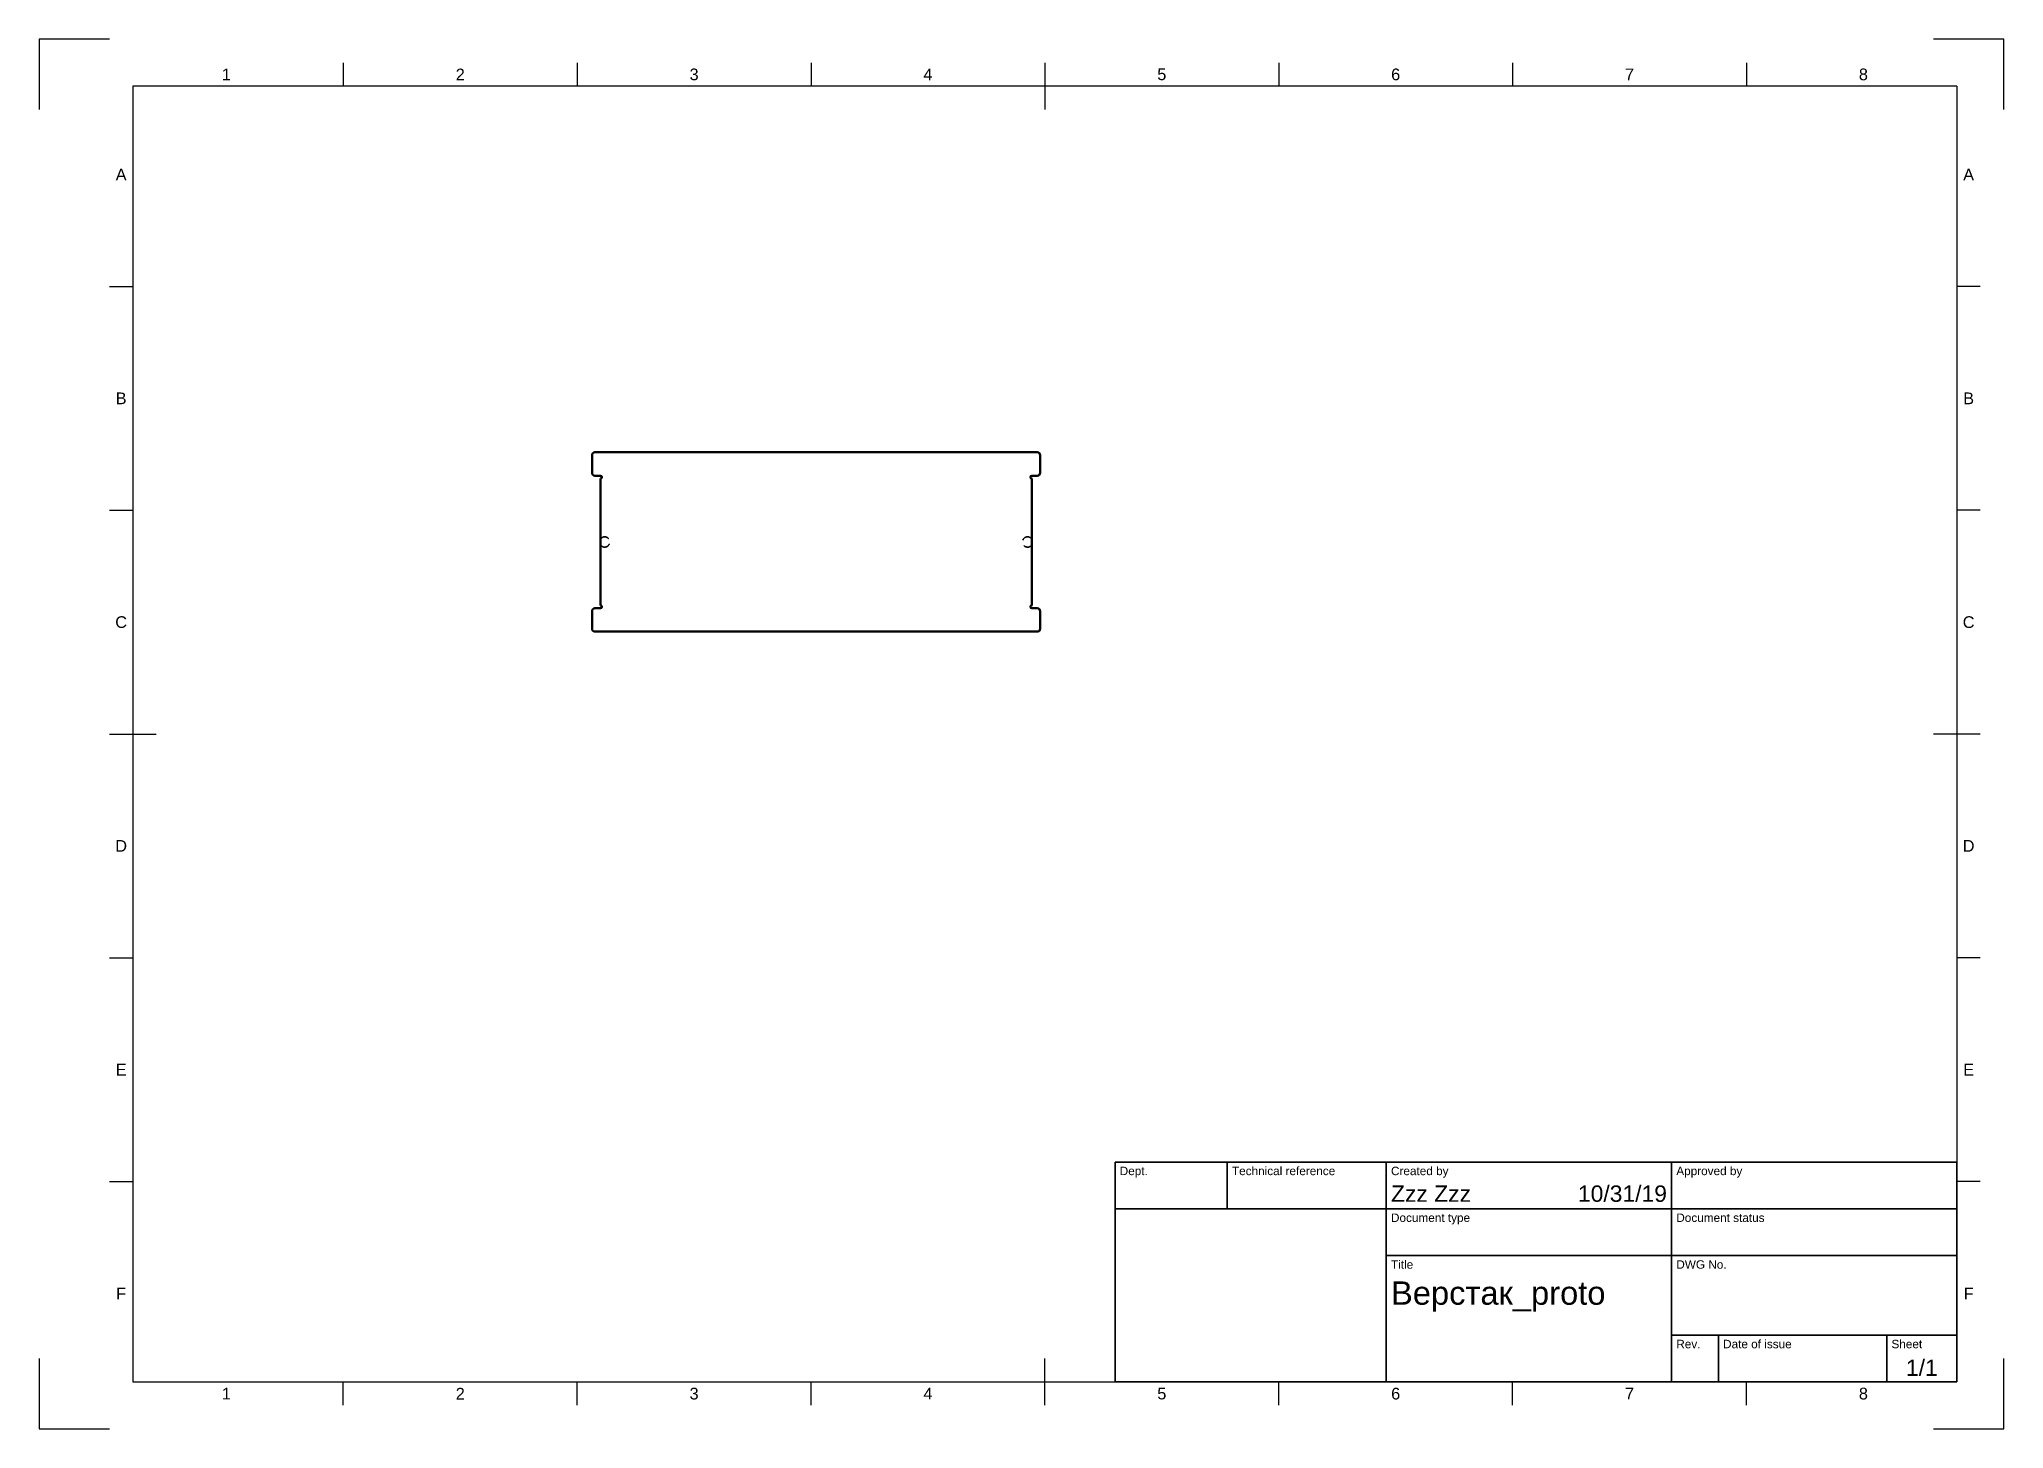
# Model space of a CAD drawing. Header units: millimetres. Extents: x 0 to 420, y 0 to 297.
import ezdxf
from ezdxf.enums import TextEntityAlignment as Align

# ---------------------------------------------------------------- set-up
doc = ezdxf.new("R2010")
doc.units = ezdxf.units.MM
doc.header["$LTSCALE"] = 0.75
doc.linetypes.add('HIDDEN2', pattern=[4.7625, 3.175, -1.5875])
for name, color, linetype, lineweight in [('Border', 7, 'Continuous', 25), ('Hidden', 7, 'HIDDEN2', 35), ('TitleBlock', 7, 'Continuous', 35), ('Visible', 7, 'Continuous', 50)]:
    doc.layers.add(name, color=color, linetype=linetype, lineweight=lineweight)
doc.styles.add('FusionTitle', font='Arial Unicode.ttf')

# ---------------------------------------------------------------- blocks, each defined once
blk = doc.blocks.new('ISO_A3_SHEET')
at = {"layer": 'Border'}
for p, q in [((15, 297), (0, 297)), ((0, 297), (0, 282)), ((420, 297), (405, 297)), ((420, 282), (420, 297)), ((65, 292), (65, 287)), ((115, 292), (115, 287)), ((165, 292), (165, 287)), ((215, 292), (215, 282)), ((265, 292), (265, 287)), ((315, 292), (315, 287)), ((365, 292), (365, 287)), ((410, 287), (20, 287)), ((20, 287), (20, 10)), ((410, 287), (410, 10)), ((15, 244.16666), (20, 244.16666)), ((415, 244.16666), (410, 244.16666)), ((15, 196.33333), (20, 196.33333)), ((415, 196.33333), (410, 196.33333)), ((15, 148.5), (25, 148.5)), ((415, 148.5), (405, 148.5)), ((15, 100.66667), (20, 100.66667)), ((415, 100.66667), (410, 100.66667)), ((15, 52.83334), (20, 52.83334)), ((415, 52.83334), (410, 52.83334)), ((0, 15), (0, 0)), ((215, 5), (215, 15)), ((420, 0), (420, 15)), ((20, 10), (410, 10)), ((65, 5), (65, 10)), ((115, 5), (115, 10)), ((165, 5), (165, 10)), ((265, 5), (265, 10)), ((315, 5), (315, 10)), ((365, 5), (365, 10)), ((0, 0), (15, 0)), ((405, 0), (420, 0))]:
    blk.add_line(p, q, dxfattribs=at)
at = {"layer": 'Border', "style": 'FusionTitle'}
for s, p in [('1', (40, 289.5)), ('2', (90, 289.5)), ('3', (140, 289.5)), ('4', (190, 289.5)), ('5', (240, 289.5)), ('6', (290, 289.5)), ('7', (340, 289.5)), ('8', (390, 289.5)), ('A', (17.5, 268.08333)), ('A', (412.5, 268.08333)), ('B', (17.5, 220.25)), ('B', (412.5, 220.25)), ('C', (17.5, 172.41667)), ('C', (412.5, 172.41667)), ('D', (17.5, 124.58334)), ('D', (412.5, 124.58334)), ('E', (17.5, 76.75001)), ('E', (412.5, 76.75001)), ('F', (17.5, 28.91668)), ('F', (412.5, 28.91668)), ('1', (40, 7.5)), ('2', (90, 7.5)), ('3', (140, 7.5)), ('4', (190, 7.5)), ('5', (240, 7.5)), ('6', (290, 7.5)), ('7', (340, 7.5)), ('8', (390, 7.5))]:
    blk.add_text(s, height=2.5, dxfattribs=at).set_placement(p, align=Align.MIDDLE)
blk = doc.blocks.new('ISO_TITLEBLOCK')
at = {"layer": 'TitleBlock'}
for p, q in [((0, 47), (-180, 47)), ((-180, 47), (-180, 0)), ((-156, 37), (-156, 47)), ((-122, 0), (-122, 47)), ((-61, 0), (-61, 47)), ((0, 0), (0, 47)), ((-180, 37), (0, 37)), ((-122, 27), (0, 27)), ((-61, 10), (0, 10)), ((-51, 0), (-51, 10)), ((-15, 0), (-15, 10)), ((-180, 0), (0, 0))]:
    blk.add_line(p, q, dxfattribs=at)
at = {"layer": 'TitleBlock', "style": 'FusionTitle'}
for s, p in [('Dept.', (-179, 46)), ('Technical reference', (-155, 46)), ('Created by', (-121, 46)), ('Approved by', (-60, 46)), ('Document type', (-121, 36)), ('Document status', (-60, 36)), ('Title', (-121, 26)), ('DWG No.', (-60, 26)), ('Rev.', (-60, 9)), ('Date of issue', (-50, 9)), ('Sheet', (-14, 9))]:
    blk.add_text(s, height=1.8, dxfattribs=at).set_placement(p, align=Align.TOP_LEFT)
for tag, p, height in [('DEPT', (-179, 38.5), 3.5), ('TECHNICAL_REFERENCE', (-155, 38.5), 3.5), ('CREATED_BY', (-121, 38.5), 3.5), ('APPROVED_BY', (-60, 38.5), 3.5), ('DOCUMENT_TYPE', (-121, 28.5), 3.5), ('DOCUMENT_STATUS', (-60, 28.5), 3.5), ('TITLE_1', (-121, 16.5), 5), ('TITLE_2', (-121, 9), 5), ('TITLE_3', (-121, 1.5), 5), ('DATE_OF_ISSUE', (-50, 1.5), 3.5)]:
    blk.add_attdef(tag, p, '', height=height, dxfattribs=at)
for tag, p in [('CREATED_DATE', (-62, 38.5)), ('APPROVED_DATE', (-1, 38.5))]:
    blk.add_attdef(tag, text='', height=3.5, dxfattribs=at).set_placement(p, align=Align.RIGHT)
for tag, height, p in [('DRAWING_NUMBER', 5, (-30.5, 16.6)), ('REV', 3.5, (-56, 3.1)), ('SHEET', 3.5, (-7.5, 3.1))]:
    blk.add_attdef(tag, text='', height=height, dxfattribs=at).set_placement(p, align=Align.MIDDLE)

msp = doc.modelspace()

# ---------------------------------------------------------------- linework, layer by layer
at = {"layer": 'Hidden'}
for centre, start, end in [((120.873271, 189.544665, 0.6), 216.869898, 143.130102), ((211.313271, 189.544665, 0.6), 36.869898, 323.130102)]:
    msp.add_arc(centre, 1.1, start, end, dxfattribs=at)
at = {"layer": 'Visible', "extrusion": (0, 1, 0)}
for p, q in [((118.193271, 208.098831, 0.9), (118.193271, 204.323831, 0.9)), ((213.380771, 208.711331, 0.9), (118.805771, 208.711331, 0.9)), ((213.993271, 204.323831, 0.9), (213.993271, 208.098831, 0.9)), ((118.805771, 203.711331, 0.9), (119.993271, 203.711331, 0.9)), ((119.993271, 203.098831, 0.9), (119.993271, 175.990498, 0.9)), ((213.380771, 203.711331, 0.9), (212.193271, 203.711331, 0.9)), ((212.193271, 203.098831, 0.9), (212.193271, 175.990498, 0.9)), ((118.193271, 174.765498, 0.9), (118.193271, 170.990498, 0.9)), ((119.993271, 175.377998, 0.9), (118.805771, 175.377998, 0.9)), ((212.193271, 175.377998, 0.9), (213.380771, 175.377998, 0.9)), ((213.993271, 170.990498, 0.9), (213.993271, 174.765498, 0.9)), ((118.805771, 170.377998, 0.9), (213.380771, 170.377998, 0.9))]:
    msp.add_line(p, q, dxfattribs=at)
at = {"layer": 'Visible', "extrusion": (1e-16, 0, -1)}
for centre, radius, start, end in [((-118.805771, 208.098831, -0.9), 0.6125, 0, 90), ((-213.380771, 208.098831, -0.9), 0.6125, 90, 180), ((-118.805771, 204.323831, -0.9), 0.6125, 270, 0), ((-119.993271, 203.405081, -0.9), 0.30625, 90, 270), ((-212.193271, 203.405081, -0.9), 0.30625, 270, 90), ((-213.380771, 204.323831, -0.9), 0.6125, 180, 270), ((-118.805771, 174.765498, -0.9), 0.6125, 0, 90), ((-119.993271, 175.684248, -0.9), 0.30625, 90, 270), ((-212.193271, 175.684248, -0.9), 0.30625, 270, 90), ((-213.380771, 174.765498, -0.9), 0.6125, 90, 180), ((-118.805771, 170.990498, -0.9), 0.6125, 270, 0), ((-213.380771, 170.990498, -0.9), 0.6125, 180, 270)]:
    msp.add_arc(centre, radius, start, end, dxfattribs=at)

# ---------------------------------------------------------------- block references
at = {"layer": 'Border'}
msp.add_blockref('ISO_A3_SHEET', (0, 0), dxfattribs=at)
at = {"layer": 'TitleBlock'}
msp.add_blockref('ISO_TITLEBLOCK', (410, 10), dxfattribs=at).add_auto_attribs({'CREATED_DATE': '10/31/19', 'SHEET': '1/1', 'TITLE_1': 'Верстак_proto', 'CREATED_BY': 'Zzz Zzz'})

doc.saveas('drawing.dxf')
